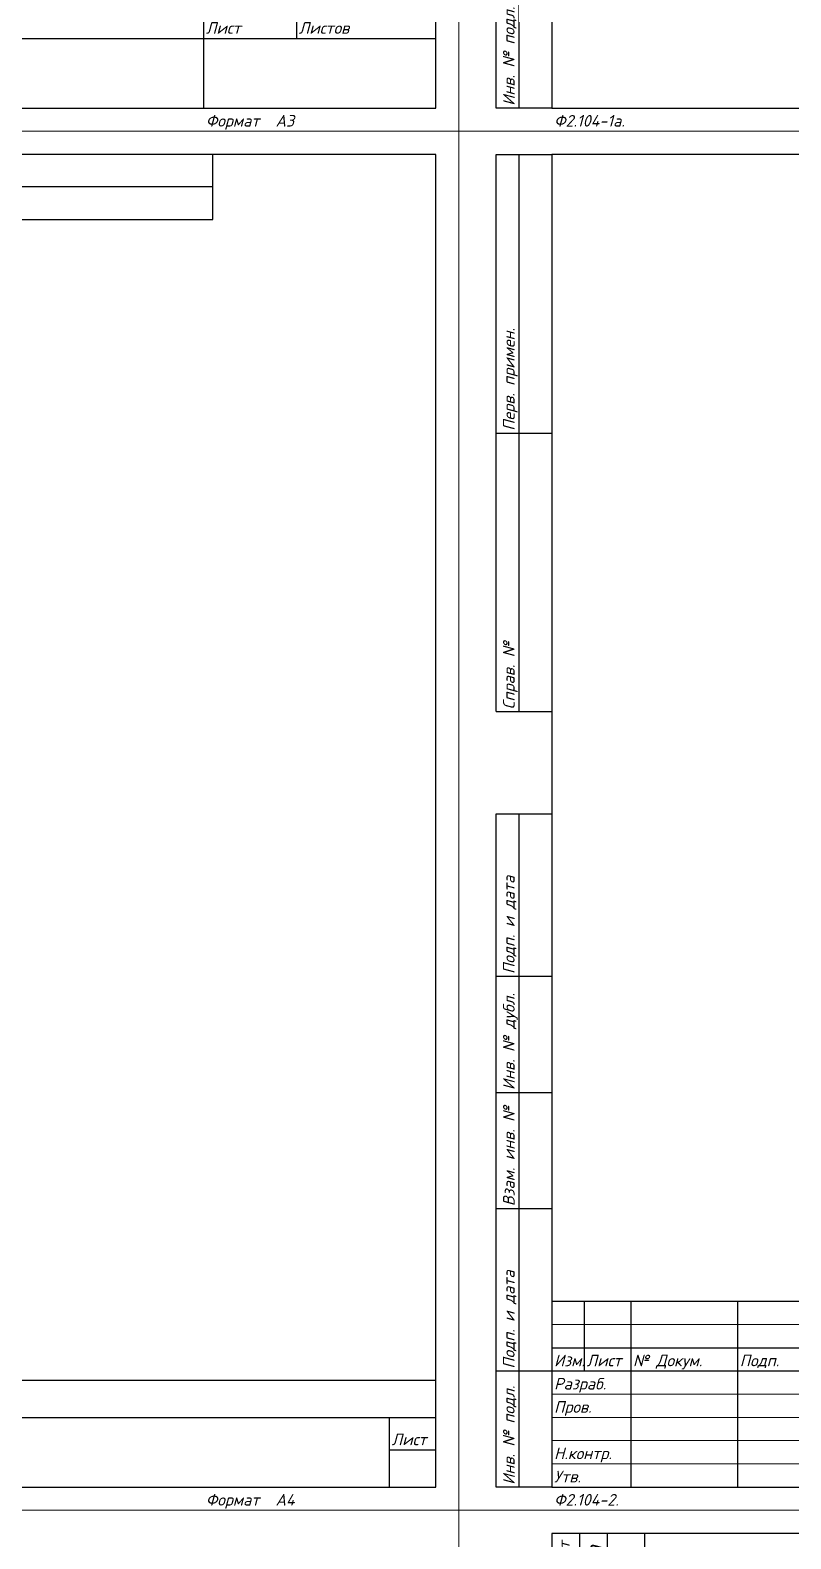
# Model space of a CAD drawing. Header units: millimetres. Extents: x 193 to 5157, y -4069 to 285.
# Drawn here: x 2120.7 to 2284.6, y -3184 to -2859.1 of the extents above; entities that cross this region are included whole.
import ezdxf
from ezdxf.enums import TextEntityAlignment as Align

# ---------------------------------------------------------------- set-up
doc = ezdxf.new("R2010")
doc.units = ezdxf.units.MM
doc.layers.add('4', color=4, linetype='Continuous', lineweight=15)
doc.layers.add('рамка', color=253, linetype='Continuous', lineweight=5)
doc.layers.add('Привязки', color=2, linetype='Continuous', lineweight=0, plot=False)
doc.styles.add('текст', font='isocpeui.ttf')

# ---------------------------------------------------------------- blocks, each defined once
blk = doc.blocks.new('*U41')
for p, q in [((8, 232), (8, 292)), ((8, 292), (20, 292)), ((13, 232), (13, 292)), ((8, 232), (20, 232)), ((8, 172), (8, 232)), ((13, 172), (13, 232)), ((8, 172), (20, 172)), ((8, 115), (8, 150)), ((8, 150), (20, 150)), ((13, 115), (13, 150)), ((8, 90), (8, 115)), ((8, 115), (20, 115)), ((13, 90), (13, 115)), ((8, 65), (8, 90)), ((8, 90), (20, 90)), ((13, 65), (13, 90)), ((8, 30), (8, 65)), ((8, 65), (20, 65)), ((13, 30), (13, 65)), ((20, 45), (205, 45)), ((20, 45), (20, 5)), ((27, 45), (27, 30)), ((37, 45), (37, 30)), ((60, 45), (60, 30)), ((20, 35), (85, 35)), ((8, 5), (8, 30)), ((8, 30), (20, 30)), ((13, 5), (13, 30)), ((20, 30), (85, 30)), ((37, 30), (37, 5)), ((60, 30), (60, 5)), ((20, 5), (8, 5))]:
    blk.add_line(p, q)
blk.add_lwpolyline([(20, 5), (205, 5), (205, 292), (20, 292)], close=True)
at = {"layer": '4'}
for p, q in [((20, 40), (85, 40)), ((20, 25), (85, 25)), ((20, 20), (85, 20)), ((20, 15), (85, 15)), ((20, 10), (85, 10))]:
    blk.add_line(p, q, dxfattribs=at)
at = {"layer": 'Привязки'}
blk.add_lwpolyline([(0, 0), (210, 0), (210, 297), (0, 297)], close=True, dxfattribs=at)
at = {"layer": 'рамка'}
blk.add_lwpolyline([(0, 297), (210, 297), (210, 0), (0, 0)], close=True, dxfattribs=at)
at = {"style": 'текст'}
for s, p in [('Перв. примен.', (12, 232.5)), ('Справ. №', (12, 172.5)), ('Подп. и дата', (12, 115.5)), ('Инв. № дубл.', (12, 90.5)), ('Взам. инв. №', (12, 65.5)), ('Подп. и дата', (12, 30.5)), ('Инв. № подл.', (12, 5.5))]:
    blk.add_text(s, height=2.5, rotation=90, dxfattribs=at).set_placement(p)
for s, height, p in [('Изм.', 2.5, (20.5, 31)), ('Лист', 2.5, (27.5, 31)), ('№ Докум.', 2.5, (37.5, 31)), ('Подп.', 2.5, (60.5, 31)), ('Разраб.', 2.5, (20.5, 26)), ('Пров.', 2.5, (20.5, 21)), ('Н.контр.', 2.5, (20.5, 11)), ('Утв.', 2.5, (20.5, 6)), ('Ф2.104-2а.', 0.0005, (20, 5)), ('Ф2.104-2.', 2.5, (20.5, 1))]:
    blk.add_text(s, height=height, dxfattribs=at).set_placement(p)
for tag, p in [('ПРИМЕНЯЕМОСТЬ', (19, 232.5)), ('СПРАВ№', (19, 172.5)), ('ДАТАУЧЁТАДУБЛ', (19, 115.5)), ('ИНВ№ДУБЛ', (19, 90.5)), ('ВЗАМИНВ№', (19, 65.5)), ('ДАТАУЧЁТА', (19, 30.5)), ('ИНВ№ПОДЛ', (19, 5.5))]:
    blk.add_attdef(tag, p, '', height=2.5, rotation=90, dxfattribs=at)
for tag, height, p in [('27', 3.5, (92, 60)), ('28', 3.5, (125.5, 60)), ('29', 3.5, (178.5, 60)), ('30', 5, (145, 49)), ('ЛИСТ', 2.5, (177.5, 22.5)), ('ЛИСТОВ', 2.5, (195, 22.5))]:
    blk.add_attdef(tag, text='', height=height, dxfattribs=at).set_placement(p, align=Align.MIDDLE)
for tag, p, height in [('ИЗМ2', (20.5, 41), 2.5), ('ЛИСТИЗМ2', (27.5, 41), 2.5), ('№ДОКУМИЗМ2', (37.5, 41), 2.5), ('ПОДПИЗМ2', (60.5, 41), 2.5), ('ДАТАИЗМ2', (75.5, 41), 2.5), ('ОБОЗНАЧЕНИЕ', (90, 36), 5), ('ИЗМ1', (20.5, 36), 2.5), ('ЛИСТИЗМ1', (27.5, 36), 2.5), ('№ДОКУМИЗМ1', (37.5, 36), 2.5), ('ПОДПИЗМ1', (60.5, 36), 2.5), ('ДАТАИЗМ1', (75.5, 36), 2.5), ('РАЗРАБ', (37.5, 26), 2.5), ('ДАТАРАЗРАБ', (75.5, 26), 2.5), ('ПРОВ', (37.5, 21), 2.5), ('ДАТАПРОВ', (75.5, 21), 2.5), ('10', (20.5, 16), 2.5), ('11', (37.5, 16), 2.5), ('12', (60.5, 16), 2.5), ('13', (75.5, 16), 2.5), ('НКОНТР', (37.5, 11), 2.5), ('ДАТАНКОНТР', (75.5, 11), 2.5), ('УТВ', (37.5, 6), 2.5), ('ДАТАУТВ', (75.5, 6), 2.5)]:
    blk.add_attdef(tag, p, '', height=height, dxfattribs=at)
for tag, height, p in [('НАИМЕНОВАНИЕ1', 5, (120, 21)), ('НАИМЕНОВАНИЕ2', 3.5, (120, 16)), ('НАИМЕНОВАНИЕ3', 3.5, (120, 11)), ('ПРЕДПРИЯТИЕ', 3.5, (180, 11)), ('НАИМЕНОВАНИЕ4', 2.5, (120, 6))]:
    blk.add_attdef(tag, text='', height=height, dxfattribs=at).set_placement(p, align=Align.CENTER)
for tag, p in [('ЛИТЕРА', (157.5, 22)), ('ЛИТЕРА2', (162.5, 22)), ('ЛИТЕРА3', (167.5, 22))]:
    blk.add_attdef(tag, text='', height=2.5, dxfattribs=at).set_placement(p, align=Align.RIGHT)
for tag, p in [('ИНДЕКС', (157.5, 23)), ('ИНДЕКС2', (162.5, 23)), ('ИНДЕКС3', (167.5, 23))]:
    blk.add_attdef(tag, text='', height=2.5, dxfattribs=at).set_placement(p, align=Align.TOP_LEFT)
blk = doc.blocks.new('БланкСпецификация1')
for p, q in [((-179, 0), (-179, -223)), ((-173, -223), (-173, 0)), ((-165, 0), (-165, -223)), ((-95, 0), (-95, -223)), ((-32, -223), (-32, 0)), ((-22, 0), (-22, -223)), ((0, -15), (-185, -15))]:
    blk.add_line(p, q)
at = {"layer": '4'}
for p, q in [((0, -23), (-185, -23)), ((0, -31), (-185, -31)), ((0, -39), (-185, -39)), ((0, -47), (-185, -47)), ((0, -55), (-185, -55)), ((0, -63), (-185, -63)), ((0, -71), (-185, -71)), ((0, -79), (-185, -79)), ((0, -87), (-185, -87)), ((0, -95), (-185, -95)), ((0, -103), (-185, -103)), ((0, -111), (-185, -111)), ((0, -119), (-185, -119)), ((0, -127), (-185, -127)), ((0, -135), (-185, -135)), ((0, -143), (-185, -143)), ((0, -151), (-185, -151)), ((0, -159), (-185, -159)), ((0, -167), (-185, -167)), ((0, -175), (-185, -175)), ((0, -183), (-185, -183)), ((0, -191), (-185, -191)), ((0, -199), (-185, -199)), ((0, -207), (-185, -207)), ((0, -215), (-185, -215)), ((0, -223), (-185, -223))]:
    blk.add_line(p, q, dxfattribs=at)
at = {"style": 'текст'}
for s, height, p in [('Фоpмат', 2.5, (-182, -7.5)), ('Зона', 3.5, (-176, -7.5)), ('Поз.', 3.5, (-169, -7.5)), ('Кол.', 3.5, (-27, -7.5))]:
    blk.add_text(s, height=height, rotation=90, dxfattribs=at).set_placement(p, align=Align.MIDDLE)
for s, height, p in [('Пpиме-', 3.5, (-11, -5)), ('Обозначение', 5, (-130, -7.5)), ('Hаименование', 5, (-63.5, -7.5)), ('чание', 3.5, (-11, -10))]:
    blk.add_text(s, height=height, dxfattribs=at).set_placement(p, align=Align.MIDDLE)
blk = doc.blocks.new('*U42')
blk.add_line((20, 292), (20, 292))
blk.add_line((20, 292), (20, 292))
blk.add_line((20, 292), (20, 292))
blk.add_line((20, 292), (20, 292))
blk.add_line((20, 292), (20, 292))
blk.add_line((20, 292), (20, 292))
blk.add_line((20, 292), (20, 292))
blk.add_lwpolyline([(20, 5), (205, 5), (205, 292), (20, 292)], close=True)
at = {"layer": 'Привязки'}
blk.add_lwpolyline([(0, 0), (210, 0), (210, 297), (0, 297)], close=True, dxfattribs=at)
at = {"layer": 'рамка'}
blk.add_lwpolyline([(0, 297), (210, 297), (210, 0), (0, 0)], close=True, dxfattribs=at)
blk.add_blockref('БланкСпецификация1', (205, 292))
at = {"style": 'текст'}
for s in ['Справ. №', 'Перв. примен.']:
    blk.add_text(s, height=0.0000208, rotation=90, dxfattribs=at).set_placement((20, 292))
for tag, p, height in [('ПРИМЕНЯЕМОСТЬ', (20, 292), 0.0000208), ('ВЗАМИНВ№', (20, 292), 0.0000208), ('СПРАВ№', (19, 172.5), 2.5), ('ДАТАУЧЁТАДУБЛ', (19, 115.5), 2.5), ('ИНВ№ДУБЛ', (19, 90.5), 2.5), ('ДАТАУЧЁТА', (19, 30.5), 2.5), ('ИНВ№ПОДЛ', (19, 5.5), 2.5)]:
    blk.add_attdef(tag, p, '', height=height, rotation=90, dxfattribs=at)
for tag, height, p in [('27', 3.5, (92, 60)), ('28', 3.5, (125.5, 60)), ('29', 3.5, (178.5, 60)), ('30', 5, (145, 49)), ('ЛИСТ', 2.5, (177.5, 22.5)), ('ЛИСТОВ', 2.5, (195, 22.5))]:
    blk.add_attdef(tag, text='', height=height, dxfattribs=at).set_placement(p, align=Align.MIDDLE)
for tag, p, height in [('ИЗМ2', (20.5, 41), 2.5), ('ЛИСТИЗМ2', (27.5, 41), 2.5), ('№ДОКУМИЗМ2', (37.5, 41), 2.5), ('ПОДПИЗМ2', (60.5, 41), 2.5), ('ДАТАИЗМ2', (75.5, 41), 2.5), ('ОБОЗНАЧЕНИЕ', (90, 36), 5), ('ИЗМ1', (20.5, 36), 2.5), ('ЛИСТИЗМ1', (27.5, 36), 2.5), ('№ДОКУМИЗМ1', (37.5, 36), 2.5), ('ПОДПИЗМ1', (60.5, 36), 2.5), ('ДАТАИЗМ1', (75.5, 36), 2.5), ('РАЗРАБ', (37.5, 26), 2.5), ('ДАТАРАЗРАБ', (75.5, 26), 2.5), ('ПРОВ', (37.5, 21), 2.5), ('ДАТАПРОВ', (75.5, 21), 2.5), ('10', (20.5, 16), 2.5), ('11', (37.5, 16), 2.5), ('12', (60.5, 16), 2.5), ('13', (75.5, 16), 2.5), ('НКОНТР', (37.5, 11), 2.5), ('ДАТАНКОНТР', (75.5, 11), 2.5), ('УТВ', (37.5, 6), 2.5), ('ДАТАУТВ', (75.5, 6), 2.5)]:
    blk.add_attdef(tag, p, '', height=height, dxfattribs=at)
for tag, height, p in [('НАИМЕНОВАНИЕ1', 5, (120, 21)), ('НАИМЕНОВАНИЕ2', 3.5, (120, 16)), ('НАИМЕНОВАНИЕ3', 3.5, (120, 11)), ('ПРЕДПРИЯТИЕ', 3.5, (180, 11)), ('НАИМЕНОВАНИЕ4', 2.5, (120, 6))]:
    blk.add_attdef(tag, text='', height=height, dxfattribs=at).set_placement(p, align=Align.CENTER)
for tag, p in [('ЛИТЕРА', (157.5, 22)), ('ЛИТЕРА2', (162.5, 22)), ('ЛИТЕРА3', (167.5, 22))]:
    blk.add_attdef(tag, text='', height=2.5, dxfattribs=at).set_placement(p, align=Align.RIGHT)
for tag, p in [('ИНДЕКС', (157.5, 23)), ('ИНДЕКС2', (162.5, 23)), ('ИНДЕКС3', (167.5, 23))]:
    blk.add_attdef(tag, text='', height=2.5, dxfattribs=at).set_placement(p, align=Align.TOP_LEFT)
blk = doc.blocks.new('*U26')
for p, q in [((365, 45), (365, 20)), ((385, 25), (385, 20)), ((295, 20), (415, 20)), ((365, 20), (365, 5))]:
    blk.add_line(p, q)
blk.add_lwpolyline([(20, 5), (415, 5), (415, 292), (20, 292)], close=True)
at = {"layer": 'Привязки'}
blk.add_lwpolyline([(0, 0), (420, 0), (420, 297), (0, 297)], close=True, dxfattribs=at)
at = {"layer": 'рамка'}
blk.add_lwpolyline([(0, 297), (420, 297), (420, 0), (0, 0)], close=True, dxfattribs=at)
at = {"style": 'текст'}
for s, height, p in [('Лист', 2.5, (365.5, 21)), ('Листов', 2.5, (385.5, 21)), ('Формат', 2.5, (365.5, 1)), ('А3', 2.5, (380.5, 1)), ('А4', 0.025, (419.61, 0.01)), ('А2', 0.00833, (419.87, 0)), ('А1', 0.00625, (419.9, 0)), ('А0', 0.005, (419.92, 0))]:
    blk.add_text(s, height=height, dxfattribs=at).set_placement(p)
for tag, p, height in [('28', (105, 286), 3.5), ('27', (91, 283), 3.5), ('29', (105, 279), 3.5), ('ИЗМ4', (230.5, 56), 2.5), ('ЛИСТИЗМ4', (237.5, 56), 2.5), ('№ДОКУМИЗМ4', (247.5, 56), 2.5), ('ПОДПИЗМ4', (270.5, 56), 2.5), ('ДАТАИЗМ4', (285.5, 56), 2.5), ('ОБОЗНАЧЕНИЕ', (300, 51), 5), ('ИЗМ3', (230.5, 51), 2.5), ('ЛИСТИЗМ3', (237.5, 51), 2.5), ('№ДОКУМИЗМ3', (247.5, 51), 2.5), ('ПОДПИЗМ3', (270.5, 51), 2.5), ('ДАТАИЗМ3', (285.5, 51), 2.5), ('ИЗМ2', (230.5, 46), 2.5), ('ЛИСТИЗМ2', (237.5, 46), 2.5), ('№ДОКУМИЗМ2', (247.5, 46), 2.5), ('ПОДПИЗМ2', (270.5, 46), 2.5), ('ДАТАИЗМ2', (285.5, 46), 2.5), ('ИЗМ1', (230.5, 41), 2.5), ('ЛИСТИЗМ1', (237.5, 41), 2.5), ('№ДОКУМИЗМ1', (247.5, 41), 2.5), ('ПОДПИЗМ1', (270.5, 41), 2.5), ('ДАТАИЗМ1', (285.5, 41), 2.5), ('РАЗРАБ', (247.5, 31), 2.5), ('ДАТАРАЗРАБ', (285.5, 31), 2.5), ('ПРОВ', (247.5, 26), 2.5), ('ДАТАПРОВ', (285.5, 26), 2.5), ('ТКОНТР', (247.5, 21), 2.5), ('ДАТАТКОНТР', (285.5, 21), 2.5), ('ЛИСТОВ', (400.5, 21), 2.5), ('10', (230.5, 16), 2.5), ('11', (247.5, 16), 2.5), ('12', (270.5, 16), 2.5), ('13', (285.5, 16), 2.5), ('НКОНТР', (247.5, 11), 2.5), ('ДАТАНКОНТР', (285.5, 11), 2.5), ('УТВ', (247.5, 6), 2.5), ('ДАТАУТВ', (285.5, 6), 2.5)]:
    blk.add_attdef(tag, p, '', height=height, dxfattribs=at)
for tag, p, height, rotation in [('ОБОЗНАЧЕНИЕ-ВЕРХ', (85, 286), 3.5, 180), ('ПРИМЕНЯЕМОСТЬ', (19, 232.5), 2.5, 90), ('СПРАВ№', (19, 172.5), 2.5, 90), ('ДАТАУЧЁТАДУБЛ', (19, 115.5), 2.5, 90), ('ИНВ№ДУБЛ', (19, 90.5), 2.5, 90), ('ВЗАМИНВ№', (19, 65.5), 2.5, 90), ('ДАТАУЧЁТА', (19, 30.5), 2.5, 90), ('ИНВ№ПОДЛ', (19, 5.5), 2.5, 90)]:
    blk.add_attdef(tag, p, '', height=height, rotation=rotation, dxfattribs=at)
blk.add_attdef('30', text='', height=5, dxfattribs=at).set_placement((355, 64), align=Align.MIDDLE)
for tag, height, p in [('НАИМЕНОВАНИЕ1', 5, (330, 36)), ('НАИМЕНОВАНИЕ2', 3.5, (330, 31)), ('МАССА', 3.5, (388.5, 31)), ('МАСШТАБ', 3.5, (406, 31)), ('НАИМЕНОВАНИЕ3', 3.5, (330, 26)), ('НАИМЕНОВАНИЕ4', 2.5, (330, 21)), ('ЛИСТ', 2.5, (380.5, 21)), ('МАТЕРИАЛ1', 2.5, (330, 16)), ('МАТЕРИАЛ2', 2.5, (330, 11)), ('ПРЕДПРИЯТИЕ', 3.5, (390, 11)), ('МАТЕРИАЛ3', 2.5, (330, 6))]:
    blk.add_attdef(tag, text='', height=height, dxfattribs=at).set_placement(p, align=Align.CENTER)
for tag, p in [('ЛИТЕРА', (367.5, 31)), ('ЛИТЕРА2', (372.5, 31)), ('ЛИТЕРА3', (377.5, 31))]:
    blk.add_attdef(tag, text='', height=2.5, dxfattribs=at).set_placement(p, align=Align.RIGHT)
for tag, p in [('ИНДЕКС', (367.5, 31)), ('ИНДЕКС2', (372.5, 31)), ('ИНДЕКС3', (377.5, 31))]:
    blk.add_attdef(tag, text='', height=2.5, dxfattribs=at).set_placement(p, align=Align.TOP_LEFT)
blk = doc.blocks.new('*U37')
for p, q in [((8, 5), (8, 30)), ((13, 5), (13, 30)), ((20, 5), (8, 5))]:
    blk.add_line(p, q)
blk.add_lwpolyline([(20, 5), (415, 5), (415, 292), (20, 292)], close=True)
at = {"layer": 'Привязки'}
blk.add_lwpolyline([(0, 0), (420, 0), (420, 297), (0, 297)], close=True, dxfattribs=at)
at = {"layer": 'рамка'}
blk.add_lwpolyline([(0, 297), (420, 297), (420, 0), (0, 0)], close=True, dxfattribs=at)
at = {"style": 'текст'}
blk.add_text('Инв. № подл.', height=2.5, rotation=90, dxfattribs=at).set_placement((12, 5.5))
for s, height, p in [('Ф2.104-1.', 0.005, (20, 4.99)), ('Ф2.104-1а.', 2.5, (20.5, 1))]:
    blk.add_text(s, height=height, dxfattribs=at).set_placement(p)
for tag, p, height in [('28', (105, 286), 3.5), ('27', (91, 283), 3.5), ('29', (105, 279), 3.5), ('ИЗМ2', (230.5, 16), 2.5), ('ЛИСТИЗМ2', (237.5, 16), 2.5), ('№ДОКУМИЗМ2', (247.5, 16), 2.5), ('ПОДПИЗМ2', (270.5, 16), 2.5), ('ДАТАИЗМ2', (285.5, 16), 2.5), ('ИЗМ1', (230.5, 11), 2.5), ('ЛИСТИЗМ1', (237.5, 11), 2.5), ('№ДОКУМИЗМ1', (247.5, 11), 2.5), ('ПОДПИЗМ1', (270.5, 11), 2.5), ('ДАТАИЗМ1', (285.5, 11), 2.5), ('ОБОЗНАЧЕНИЕ', (300, 11), 5), ('РАЗРАБ', (415, 5), 0.0000135), ('ЛИСТОВ', (415, 5), 0.0000135), ('ПРОВ', (415, 5), 0.0000135), ('ТКОНТР', (415, 5), 0.0000135), ('НКОНТР', (415, 5), 0.0000135), ('УТВ', (415, 5), 0.0000135), ('10', (415, 5), 0.0000135), ('11', (415, 5), 0.0000135), ('12', (415, 5), 0.0000135), ('13', (415, 5), 0.0000135), ('ИЗМ3', (415, 5), 0.0000135), ('ЛИСТИЗМ3', (415, 5), 0.0000135), ('№ДОКУМИЗМ3', (415, 5), 0.0000135), ('ПОДПИЗМ3', (415, 5), 0.0000135), ('ДАТАИЗМ3', (415, 5), 0.0000135), ('ИЗМ4', (415, 5), 0.0000135), ('ЛИСТИЗМ4', (415, 5), 0.0000135), ('№ДОКУМИЗМ4', (415, 5), 0.0000135), ('ПОДПИЗМ4', (415, 5), 0.0000135), ('ДАТАИЗМ4', (415, 5), 0.0000135), ('ДАТАРАЗРАБ', (415, 5), 0.0000135), ('ДАТАПРОВ', (415, 5), 0.0000135), ('ДАТАТКОНТР', (415, 5), 0.0000135), ('ДАТАНКОНТР', (415, 5), 0.0000135), ('ДАТАУТВ', (415, 5), 0.0000135)]:
    blk.add_attdef(tag, p, '', height=height, dxfattribs=at)
for tag, p, height, rotation in [('ОБОЗНАЧЕНИЕ-ВЕРХ', (85, 286), 3.5, 180), ('ПРИМЕНЯЕМОСТЬ', (20, 172), 0.0000208, 90), ('СПРАВ№', (20, 172), 0.0000208, 90), ('ДАТАУЧЁТАДУБЛ', (19, 115.5), 2.5, 90), ('ИНВ№ДУБЛ', (19, 90.5), 2.5, 90), ('ВЗАМИНВ№', (19, 65.5), 2.5, 90), ('ДАТАУЧЁТА', (19, 30.5), 2.5, 90), ('ИНВ№ПОДЛ', (19, 5.5), 2.5, 90)]:
    blk.add_attdef(tag, p, '', height=height, rotation=rotation, dxfattribs=at)
blk.add_attdef('30', text='', height=5, dxfattribs=at).set_placement((355, 24), align=Align.MIDDLE)
for tag, height, p in [('ЛИСТ', 2.5, (410, 9)), ('НАИМЕНОВАНИЕ1', 0.000027, (415, 5)), ('НАИМЕНОВАНИЕ2', 0.0000189, (415, 5)), ('НАИМЕНОВАНИЕ3', 0.0000189, (415, 5)), ('НАИМЕНОВАНИЕ4', 0.0000135, (415, 5)), ('МАССА', 0.0000189, (415, 5)), ('МАСШТАБ', 0.0000189, (415, 5)), ('МАТЕРИАЛ1', 0.0000135, (415, 5)), ('МАТЕРИАЛ2', 0.0000135, (415, 5)), ('МАТЕРИАЛ3', 0.0000135, (415, 5)), ('ПРЕДПРИЯТИЕ', 0.0000189, (415, 5))]:
    blk.add_attdef(tag, text='', height=height, dxfattribs=at).set_placement(p, align=Align.CENTER)
for tag in ['ЛИТЕРА', 'ЛИТЕРА2', 'ЛИТЕРА3']:
    blk.add_attdef(tag, text='', height=0.0000135, dxfattribs=at).set_placement((415, 5), align=Align.RIGHT)
for tag in ['ИНДЕКС', 'ИНДЕКС2', 'ИНДЕКС3']:
    blk.add_attdef(tag, text='', height=0.0000135, dxfattribs=at).set_placement((415, 5), align=Align.TOP_LEFT)
blk = doc.blocks.new('*U38')
for p, q in [((157, 278), (157, 292)), ((157, 285), (104, 285)), ((104, 278), (157, 278)), ((85, 28), (205, 28)), ((20, 20), (205, 20)), ((195, 20), (195, 5)), ((195, 13), (205, 13)), ((205, 5), (205, 5)), ((205, 5), (205, 5)), ((205, 5), (205, 5)), ((205, 5), (205, 5)), ((205, 5), (205, 5)), ((205, 5), (205, 5)), ((205, 5), (205, 5))]:
    blk.add_line(p, q)
blk.add_lwpolyline([(20, 5), (205, 5), (205, 292), (20, 292)], close=True)
at = {"layer": '4'}
blk.add_line((205, 5), (205, 5), dxfattribs=at)
blk.add_line((205, 5), (205, 5), dxfattribs=at)
blk.add_line((205, 5), (205, 5), dxfattribs=at)
blk.add_line((205, 5), (205, 5), dxfattribs=at)
blk.add_line((205, 5), (205, 5), dxfattribs=at)
blk.add_line((205, 5), (205, 5), dxfattribs=at)
blk.add_line((205, 5), (205, 5), dxfattribs=at)
blk.add_line((205, 5), (205, 5), dxfattribs=at)
blk.add_line((205, 5), (205, 5), dxfattribs=at)
at = {"layer": 'Привязки'}
blk.add_lwpolyline([(0, 0), (210, 0), (210, 297), (0, 297)], close=True, dxfattribs=at)
at = {"layer": 'рамка'}
blk.add_lwpolyline([(0, 297), (210, 297), (210, 0), (0, 0)], close=True, dxfattribs=at)
at = {"style": 'текст'}
for s, height, p in [('Лист', 2.5, (195.5, 14)), ('Формат', 2.5, (155.5, 1)), ('А4', 2.5, (170.5, 1)), ('Разраб.', 0.0000135, (205, 5)), ('Пров.', 0.0000135, (205, 5)), ('Т.контр.', 0.0000135, (205, 5)), ('Н.контр.', 0.0000135, (205, 5)), ('Утв.', 0.0000135, (205, 5)), ('Лит.', 0.0000135, (205, 5)), ('Масса', 0.0000135, (205, 5)), ('Масштаб', 0.0000135, (205, 5)), ('Листов', 0.0000135, (205, 5)), ('А3', 0.0125, (209.8, 0.01)), ('А2', 0.00833, (209.87, 0)), ('А1', 0.00625, (209.9, 0)), ('А0', 0.005, (209.92, 0))]:
    blk.add_text(s, height=height, dxfattribs=at).set_placement(p)
for tag, p, height in [('28', (105, 286), 3.5), ('27', (91, 283), 3.5), ('29', (105, 279), 3.5), ('ИЗМ2', (20.5, 16), 2.5), ('ЛИСТИЗМ2', (27.5, 16), 2.5), ('№ДОКУМИЗМ2', (37.5, 16), 2.5), ('ПОДПИЗМ2', (60.5, 16), 2.5), ('ДАТАИЗМ2', (75.5, 16), 2.5), ('ИЗМ1', (20.5, 11), 2.5), ('ЛИСТИЗМ1', (27.5, 11), 2.5), ('№ДОКУМИЗМ1', (37.5, 11), 2.5), ('ПОДПИЗМ1', (60.5, 11), 2.5), ('ДАТАИЗМ1', (75.5, 11), 2.5), ('ОБОЗНАЧЕНИЕ', (90, 11), 5), ('РАЗРАБ', (205, 5), 0.0000135), ('ЛИСТОВ', (205, 5), 0.0000135), ('ПРОВ', (205, 5), 0.0000135), ('ТКОНТР', (205, 5), 0.0000135), ('НКОНТР', (205, 5), 0.0000135), ('УТВ', (205, 5), 0.0000135), ('10', (205, 5), 0.0000135), ('11', (205, 5), 0.0000135), ('12', (205, 5), 0.0000135), ('13', (205, 5), 0.0000135), ('ИЗМ3', (205, 5), 0.0000135), ('ЛИСТИЗМ3', (205, 5), 0.0000135), ('№ДОКУМИЗМ3', (205, 5), 0.0000135), ('ПОДПИЗМ3', (205, 5), 0.0000135), ('ДАТАИЗМ3', (205, 5), 0.0000135), ('ИЗМ4', (205, 5), 0.0000135), ('ЛИСТИЗМ4', (205, 5), 0.0000135), ('№ДОКУМИЗМ4', (205, 5), 0.0000135), ('ПОДПИЗМ4', (205, 5), 0.0000135), ('ДАТАИЗМ4', (205, 5), 0.0000135), ('ДАТАРАЗРАБ', (205, 5), 0.0000135), ('ДАТАПРОВ', (205, 5), 0.0000135), ('ДАТАТКОНТР', (205, 5), 0.0000135), ('ДАТАНКОНТР', (205, 5), 0.0000135), ('ДАТАУТВ', (205, 5), 0.0000135)]:
    blk.add_attdef(tag, p, '', height=height, dxfattribs=at)
for tag, p, height, rotation in [('ОБОЗНАЧЕНИЕ-ВЕРХ', (85, 286), 3.5, 180), ('ПРИМЕНЯЕМОСТЬ', (20, 172), 0.0000208, 90), ('СПРАВ№', (20, 172), 0.0000208, 90), ('ДАТАУЧЁТАДУБЛ', (19, 115.5), 2.5, 90), ('ИНВ№ДУБЛ', (19, 90.5), 2.5, 90), ('ВЗАМИНВ№', (19, 65.5), 2.5, 90), ('ДАТАУЧЁТА', (19, 30.5), 2.5, 90), ('ИНВ№ПОДЛ', (19, 5.5), 2.5, 90)]:
    blk.add_attdef(tag, p, '', height=height, rotation=rotation, dxfattribs=at)
blk.add_attdef('30', text='', height=5, dxfattribs=at).set_placement((145, 24), align=Align.MIDDLE)
for tag, height, p in [('ЛИСТ', 2.5, (200, 9)), ('НАИМЕНОВАНИЕ1', 0.000027, (205, 5)), ('НАИМЕНОВАНИЕ2', 0.0000189, (205, 5)), ('НАИМЕНОВАНИЕ3', 0.0000189, (205, 5)), ('НАИМЕНОВАНИЕ4', 0.0000135, (205, 5)), ('МАССА', 0.0000189, (205, 5)), ('МАСШТАБ', 0.0000189, (205, 5)), ('МАТЕРИАЛ1', 0.0000135, (205, 5)), ('МАТЕРИАЛ2', 0.0000135, (205, 5)), ('МАТЕРИАЛ3', 0.0000135, (205, 5)), ('ПРЕДПРИЯТИЕ', 0.0000189, (205, 5))]:
    blk.add_attdef(tag, text='', height=height, dxfattribs=at).set_placement(p, align=Align.CENTER)
for tag in ['ЛИТЕРА', 'ЛИТЕРА2', 'ЛИТЕРА3']:
    blk.add_attdef(tag, text='', height=0.0000135, dxfattribs=at).set_placement((205, 5), align=Align.RIGHT)
for tag in ['ИНДЕКС', 'ИНДЕКС2', 'ИНДЕКС3']:
    blk.add_attdef(tag, text='', height=0.0000135, dxfattribs=at).set_placement((205, 5), align=Align.TOP_LEFT)

msp = doc.modelspace()

# ---------------------------------------------------------------- block references
for name, p in [('*U26', (1793.08, -2880.84)), ('*U37', (2213.08, -2880.84)), ('*U38', (2003.08, -3177.84)), ('*U41', (2213.08, -3177.84)), ('*U42', (2213.08, -3474.84))]:
    msp.add_blockref(name, p)

doc.saveas('drawing.dxf')
